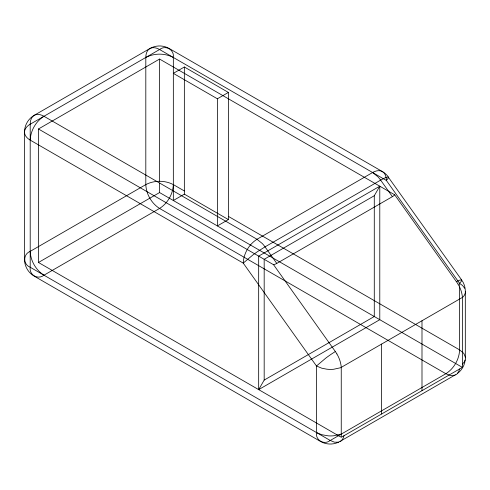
<?xml version="1.0" encoding="UTF-8"?>
<svg xmlns="http://www.w3.org/2000/svg" width="490" height="490" viewBox="0 0 490 490"><rect width="100%" height="100%" fill="white"/><g stroke="black" fill="none" stroke-linecap="round" stroke-linejoin="round"><path stroke-width="0.73" d="M454.873 375.211L450.463 375.512L445.851 373.729L159.575 208.446C151.539 203.387 146.179 194.101 145.812 184.607L145.812 57.471C145.787 54.145 146.792 50.348 149.842 48.559A19.465 19.465 0 0 1 169.307 48.559L382.347 171.555C385.397 173.344 386.402 177.147 386.377 180.467L459.614 283.361L462.603 285.548L464.692 288.285M341.248 367.586L333.641 369.264A34.031 34.031 0 0 1 326.695 369.172L321.777 368.204L316.479 365.999L243.236 263.106L30.202 140.109C30.564 130.616 35.929 121.33 43.965 116.271L159.575 49.521C165.626 44.627 174.55 49.784 173.338 57.471L173.338 200.502L184.35 194.144L184.35 67.001L173.338 73.359L217.382 98.79L217.382 225.927L228.395 219.575L228.395 92.432L184.35 67.001M338.553 442.188L334.443 442.176L330.242 440.479L30.202 267.252C22.926 264.465 22.926 254.145 30.202 251.358L145.812 184.607C154.215 180.179 164.94 180.179 173.338 184.607C172.976 194.101 167.611 203.387 159.575 208.446L43.965 275.196C37.914 280.09 28.99 274.939 30.202 267.252L30.202 124.215C30.178 120.895 31.182 117.098 34.233 115.309L149.842 48.559M344.005 435.708L343.074 438.434L341.475 440.59A6.664 6.664 0 0 1 340.06 441.6M459.614 368.964L458.683 371.69L457.084 373.846A6.664 6.664 0 0 1 455.676 374.856M258.671 389.624L264.177 380.087L374.28 316.516L374.28 195.731L379.787 186.2L379.787 319.694L258.671 389.624L258.671 256.123L379.787 186.2M462.37 297.663L464.263 295.495L465.329 293.026A6.664 6.664 0 0 0 465.5 291.305M462.37 364.193L464.263 362.024L465.329 359.562A6.652 6.652 0 0 0 465.457 357.253L463.773 353.376L459.614 349.891L228.395 216.396M336.918 353.945L335.344 351.52L331.387 354.105A144.96 144.96 0 0 0 325.807 358.092L316.479 365.999L316.479 432.529C315.254 440.228 324.19 445.386 330.242 440.479L445.851 373.729C453.887 368.67 459.252 359.384 459.614 349.891L459.614 286.987M43.702 116.424L30.202 124.215C27.287 125.716 24.469 128.95 24.5 132.129L24.5 259.302A19.465 19.465 0 0 0 34.233 276.158L320.509 441.441A19.465 19.465 0 0 0 339.968 441.441L455.584 374.691M340.691 436.976L38.459 262.481L38.459 128.986L159.575 59.057L394.677 194.793L458.046 284.01M217.382 98.79L228.395 92.432M38.459 262.481L159.575 192.558L461.807 367.047M388.105 176.627A19.465 19.465 0 0 0 382.347 171.555C379.272 169.81 375.475 170.839 372.614 172.517L256.999 239.267C248.963 244.326 243.604 253.618 243.236 263.106L252.938 254.916A145.426 145.426 0 0 1 257.801 251.45L265.017 246.874L380.632 180.124L385.318 177.699L388.166 176.951L461.709 280.017L461.366 281.272L459.614 283.361L459.614 285.431M374.28 195.731L264.177 259.302L264.177 380.087M145.812 57.471C154.215 53.036 164.94 53.036 173.338 57.471M456.46 281.597L460.012 280.041L461.709 280.017M150.142 48.394C153.186 46.875 156.794 47.898 159.575 49.521L386.377 180.467L388.129 178.378L388.472 177.123M341.248 434.122L333.433 435.812A34.11 34.11 0 0 1 328.184 435.843L321.618 434.685L316.479 432.529M173.338 184.607L184.35 190.965M184.35 194.144L228.395 219.575M38.459 128.986L273.561 264.716L335.344 351.52M372.614 172.517L377.839 176.725A31.097 31.097 0 0 1 380.626 180.124M30.202 140.109C27.305 138.462 24.506 135.681 24.5 132.129A19.465 19.465 0 0 1 34.233 115.309C37.307 113.564 41.099 114.593 43.965 116.271L256.999 239.267L262.224 243.475A31.097 31.097 0 0 1 265.017 246.874L276.789 263.406L392.398 196.655L380.632 180.124M43.965 275.196C35.929 270.137 30.564 260.845 30.202 251.358M465.316 357.835L465.316 291.305A19.465 19.465 0 0 0 462.144 280.654M421.994 320.754L421.994 390.683M381.624 344.066L381.624 413.989M159.575 59.057L159.575 181.318M159.575 183.021L159.575 192.558M394.689 194.806A8.453 8.453 0 0 1 392.392 196.643M276.795 263.424A14.051 14.051 0 0 1 273.555 264.704M465.188 360.089A19.465 19.465 0 0 1 457.47 373.454M457.985 284.047A30.674 30.674 0 0 1 462.468 297.657M336.893 353.958A31.538 31.538 0 0 1 341.31 367.586M462.37 297.442L341.248 367.371L341.248 437.301L462.37 367.371L462.37 297.442"/></g></svg>
